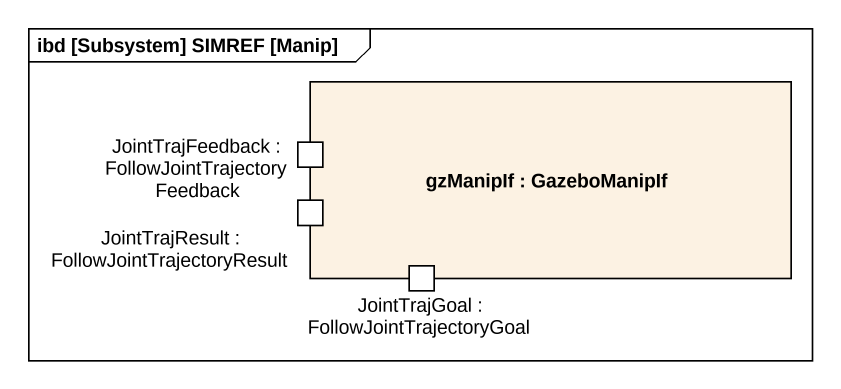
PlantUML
@startuml
mainframe ibd [Subsystem] SIMREF [Manip]
rectangle "gzManipIf : GazeboManipIf" as gzManipIf {
  port "JointTrajFeedback : FollowJointTrajectoryFeedback" as JointTrajFeedback
  port "JointTrajResult : FollowJointTrajectoryResult" as JointTrajResult
  port "JointTrajGoal : FollowJointTrajectoryGoal" as JointTrajGoal
}
@enduml
